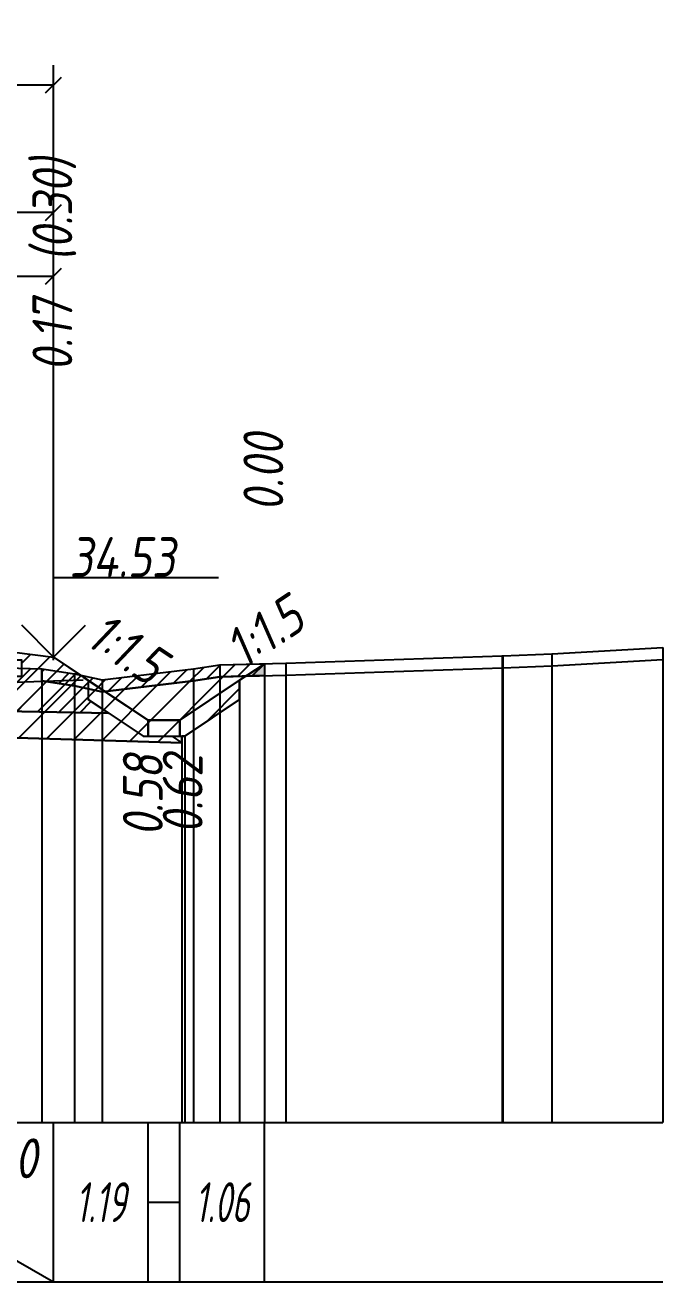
# Model space of a CAD drawing. Extents: x -717 to 1451, y -133302 to 233.
# Drawn here: x 272.9 to 312.9, y -110490 to -110411.2 of the extents above; entities that cross this region are included whole.
import ezdxf
from ezdxf.enums import TextEntityAlignment as Align

# ---------------------------------------------------------------- set-up
doc = ezdxf.new("R2010")
doc.units = 0
doc.linetypes.add('штриховая', pattern=[0.75, 0.5, -0.25])
for name, color, linetype in [('Интерполированный поперечник', 2, 'Continuous'), ('Код_514', 1, 'Continuous'), ('Контур_0', 7, 'Continuous'), ('Контур_2660', 7, 'Continuous'), ('Контур_2665', 7, 'Continuous'), ('Контур_508', 7, 'Continuous'), ('Контур_512', 7, 'Continuous'), ('Контур_513', 7, 'Continuous'), ('Красный поперечник', 1, 'Continuous'), ('Объём_2650', 7, 'Continuous'), ('Объём_2660', 7, 'Continuous'), ('Объём_2661', 7, 'Continuous'), ('Объём_2662', 7, 'Continuous'), ('Объём_2663', 7, 'Continuous'), ('Объём_2664', 7, 'Continuous'), ('Объём_2665', 7, 'Continuous'), ('Объём_2666', 7, 'Continuous'), ('Объём_2667', 7, 'Continuous'), ('Объём_2668', 7, 'Continuous'), ('Объём_2669', 7, 'Continuous'), ('Объём_2675', 7, 'Continuous'), ('Откосы', 7, 'Continuous'), ('Отметки покрытия', 7, 'Continuous'), ('Рабочие отметки', 7, 'Continuous'), ('Рабочие отметки доп.', 7, 'Continuous'), ('Таблица', 7, 'Continuous'), ('Уклоны проезжей части', 7, 'Continuous'), ('Черный поперечник', 3, 'Continuous')]:
    doc.layers.add(name, color=color, linetype=linetype)
for name, color, linetype, true_color in [('Контур_2540', 2, 'Continuous', 0xffff00), ('Контур_2562', 3, 'Continuous', 0x00ff00), ('Контур_2570', 7, 'Continuous', 0x80ff00), ('Контур_2583', 3, 'Continuous', 0x00ff00), ('Контур_2584', 3, 'Continuous', 0x00ff00), ('Контур_2736', 4, 'Continuous', 0x00ffff), ('Контур_2737', 4, 'Continuous', 0x00ffff), ('Контур_2738', 4, 'Continuous', 0x00ffff), ('Контур_2739', 4, 'Continuous', 0x00ffff), ('Контур_2741', 4, 'Continuous', 0x00ffff), ('Контур_2742', 4, 'Continuous', 0x00ffff), ('Контур_2743', 4, 'Continuous', 0x00ffff), ('Контур_2744', 7, 'Continuous', 0xa4ffff), ('Контур_2745', 7, 'Continuous', 0xa4ffff), ('Контур_2747', 4, 'Continuous', 0x00ffff), ('Контур_2748', 4, 'Continuous', 0x00ffff), ('Контур_2749', 4, 'Continuous', 0x00ffff), ('Контур_2750', 4, 'Continuous', 0x00ffff), ('Контур_2751', 4, 'Continuous', 0x00ffff), ('Контур_2752', 4, 'Continuous', 0x00ffff), ('Контур_402', 7, 'Continuous', 0xff6464), ('Контур_703', 4, 'Continuous', 0x00ffff), ('Контур_705', 4, 'Continuous', 0x00ffff), ('Контур_707', 4, 'Continuous', 0x00ffff), ('Контур_720', 131, 'Continuous', 0xaaffff), ('Объём_2540', 2, 'Continuous', 0xffff00), ('Объём_2562', 3, 'Continuous', 0x00ff00), ('Объём_2563', 7, 'Continuous', 0xff8000), ('Объём_2570', 7, 'Continuous', 0x80ff00), ('Объём_2583', 3, 'Continuous', 0x00ff00), ('Объём_2584', 3, 'Continuous', 0x00ff00), ('Объём_2594', 3, 'Continuous', 0x00ff00), ('Объём_2598', 3, 'Continuous', 0x00ff00), ('Объём_2600', 7, 'Continuous', 0x808000), ('Объём_2746', 2, 'Continuous', 0xffff00)]:
    doc.layers.add(name, color=color, linetype=linetype, true_color=true_color)
doc.styles.get("Standard").update_dxf_attribs({"font": 'txt', "height": 2.5})
doc.styles.add('М', font='romand.shx', dxfattribs={"width": 0.8, "oblique": 10, "height": 2.5})
doc.dimstyles.new('ISO-25', dxfattribs={"dimtxt": 2.5, "dimasz": 2.5, "dimexe": 1.25, "dimexo": 0.625, "dimtad": 1, "dimtxsty": 'Standard', "dimcen": 2.5, "dimadec": 0, "dimazin": 0, "dimtfac": 1, "dimtmove": 0, "dimatfit": 3, "dimfxl": 1, "dimarcsym": 0})

# ---------------------------------------------------------------- blocks, each defined once
blk = doc.blocks.new('_Oblique')
at = {"color": 0, "linetype": 'ByBlock', "lineweight": -2}
blk.add_line((-0.5, -0.5), (0.5, 0.5), dxfattribs=at)
blk = doc.blocks.new('*D3598')
at = {"color": 0, "lineweight": -2, "transparency": 16777216}
for p, q in [((257.166, -110450.298), (257.166, -110425.665)), ((274.666, -110450.248), (274.666, -110425.665)), ((257.166, -110426.915), (274.666, -110426.915))]:
    blk.add_line(p, q, dxfattribs=at)
at = {"layer": 'Defpoints', "color": 0, "transparency": 16777216}
for p in [(274.666, -110426.915), (257.166, -110450.923), (274.666, -110450.873)]:
    blk.add_point(p, dxfattribs=at)
at = {"color": 0, "lineweight": -2, "transparency": 16777216, "rotation": 180}
blk.add_blockref('_Oblique', (257.166, -110426.915), dxfattribs=at)
at = {"color": 0, "lineweight": -2, "transparency": 16777216}
blk.add_blockref('_Oblique', (274.666, -110426.915), dxfattribs=at)
at = {"color": 0, "transparency": 16777216, "insert": (265.916, -110424.802), "char_height": 2.5, "width": 9.58333, "attachment_point": 5, "style": 'М'}
blk.add_mtext('3,50', dxfattribs=at)
blk = doc.blocks.new('*D3595')
at = {"color": 0, "lineweight": -2, "transparency": 16777216}
for p, q in [((254.666, -110450.248), (254.666, -110421.665)), ((274.666, -110450.998), (274.666, -110421.665)), ((274.666, -110422.915), (254.666, -110422.915))]:
    blk.add_line(p, q, dxfattribs=at)
at = {"layer": 'Defpoints', "color": 0, "transparency": 16777216}
for p in [(254.666, -110422.915), (254.666, -110450.873), (274.666, -110451.623)]:
    blk.add_point(p, dxfattribs=at)
at = {"color": 0, "lineweight": -2, "transparency": 16777216, "rotation": 180}
blk.add_blockref('_Oblique', (254.666, -110422.915), dxfattribs=at)
at = {"color": 0, "lineweight": -2, "transparency": 16777216}
blk.add_blockref('_Oblique', (274.666, -110422.915), dxfattribs=at)
at = {"color": 0, "transparency": 16777216, "insert": (264.666, -110420.802), "char_height": 2.5, "width": 9.16667, "attachment_point": 5, "style": 'М'}
blk.add_mtext('4,00', dxfattribs=at)
blk = doc.blocks.new('*D3597')
at = {"color": 0, "lineweight": -2, "transparency": 16777216}
for p, q in [((138.844, -110450.998), (138.844, -110413.665)), ((274.666, -110450.998), (274.666, -110413.665)), ((138.844, -110414.915), (274.666, -110414.915))]:
    blk.add_line(p, q, dxfattribs=at)
at = {"layer": 'Defpoints', "color": 0, "transparency": 16777216}
for p in [(274.666, -110414.915), (138.844, -110451.623), (274.666, -110451.623)]:
    blk.add_point(p, dxfattribs=at)
at = {"color": 0, "lineweight": -2, "transparency": 16777216, "rotation": 180}
blk.add_blockref('_Oblique', (138.844, -110414.915), dxfattribs=at)
at = {"color": 0, "lineweight": -2, "transparency": 16777216}
blk.add_blockref('_Oblique', (274.666, -110414.915), dxfattribs=at)
at = {"color": 0, "transparency": 16777216, "insert": (206.755, -110412.802), "char_height": 2.5, "width": 11.66667, "attachment_point": 5, "style": 'М'}
blk.add_mtext('27,16', dxfattribs=at)

msp = doc.modelspace()

# ---------------------------------------------------------------- hatches: boundary and pattern name
at = {"layer": 'Объём_2563'}
h = msp.add_hatch(dxfattribs=at)
h.set_pattern_fill('ANSI31', color=256, scale=0.3)
h.paths.add_polyline_path([(153.925, -110453.959), (133.509, -110454.367), (138.844, -110450.811), (141.327, -110450.502), (141.327, -110451.002), (140.827, -110451.002), (140.827, -110452.002), (142.227, -110452.002), (142.227, -110451.434), (151.223, -110451.256), (151.223, -110451.795), (152.623, -110451.795), (152.623, -110451.174), (155.444, -110451.047), (155.445, -110451.861), (154.945, -110451.862), (154.946, -110452.862), (156.344, -110452.861), (156.344, -110453.011), (154.844, -110453.041)])
h.paths.add_polyline_path([(276.845, -110453.465), (278.142, -110454.33), (259.584, -110453.959), (258.666, -110453.041), (257.166, -110453.011), (257.166, -110452.861), (258.564, -110452.862), (258.565, -110451.862), (258.065, -110451.861), (258.066, -110451.047), (260.887, -110451.174), (260.887, -110451.795), (262.287, -110451.795), (262.287, -110451.255), (271.282, -110451.434), (271.282, -110452.002), (272.682, -110452.002), (272.682, -110451.002), (272.182, -110451.002), (272.182, -110450.502), (274.666, -110450.811), (276.845, -110452.263)])
at = {"layer": 'Объём_2570'}
h = msp.add_hatch(dxfattribs=at)
h.set_pattern_fill('ANSI31', color=256, scale=0.2)
h.paths.add_polyline_path([(144.48, -110452.393), (139.209, -110454.038), (131.275, -110456.271), (129.461, -110458.283), (126.921, -110460.024), (125.053, -110458.076), (122.936, -110456.32), (116.235, -110452.802), (109.237, -110448.982), (105, -110448.71), (105, -110447.96), (109.237, -110448.232), (116.235, -110452.052), (122.936, -110455.57), (125.053, -110457.326), (126.921, -110459.274), (129.461, -110457.533), (131.275, -110455.521), (139.209, -110453.288), (144.48, -110451.643)])
h.paths.add_polyline_path([(287.909, -110451.97), (285.1, -110452.048), (283.449, -110452.296), (277.711, -110452.975), (275.982, -110452.603), (273.929, -110452.292), (273.929, -110451.542), (275.982, -110451.853), (277.711, -110452.225), (283.449, -110451.546), (285.1, -110451.298), (287.909, -110451.22)])
at = {"layer": 'Объём_2600'}
h = msp.add_hatch(dxfattribs=at)
h.set_pattern_fill('HONEY', color=5, scale=0.3)
h.paths.add_polyline_path([(105, -110448.71), (105, -110447.96), (106.245, -110448.79)])
h.paths.add_polyline_path([(286.736, -110452.003), (287.909, -110451.22), (287.909, -110451.97)])
h = msp.add_hatch(dxfattribs=at)
h.set_pattern_fill('ANSI31', color=6, scale=0.4)
h.paths.add_polyline_path([(109.237, -110448.982), (116.235, -110452.802), (122.936, -110456.32), (125.053, -110458.076), (125.215, -110458.245), (106.687, -110448.818)])
h.paths.add_polyline_path([(139.209, -110454.038), (144.48, -110452.393), (144.48, -110451.643), (153.88, -110451.327), (156.002, -110451.412), (156.502, -110452.162), (156.502, -110455.41), (131.687, -110456.154)])
h.paths.add_polyline_path([(286.345, -110452.263), (286.345, -110453.465), (282.897, -110455.763), (282.722, -110455.763), (282.722, -110456.181), (257.166, -110455.415), (257.166, -110452.085), (261.653, -110452.186), (262.153, -110451.436), (270.988, -110451.459), (273.929, -110451.542), (273.929, -110452.292), (275.982, -110452.603), (277.711, -110452.975), (283.449, -110452.296), (285.1, -110452.048), (286.736, -110452.003)])

# ---------------------------------------------------------------- linework, layer by layer
at = {"layer": 'Интерполированный поперечник', "linetype": 'штриховая', "ltscale": 10, "flags": 128}
msp.add_lwpolyline([(129.777, -110457.148), (276.526, -110452.227)], dxfattribs=at)
at = {"layer": 'Код_514'}
for p, q in [((257.166, -110480), (274.666, -110490)), ((274.666, -110490), (274.666, -110480)), ((280.595, -110490), (280.595, -110480)), ((282.595, -110490), (282.595, -110480)), ((287.909, -110490), (287.909, -110480)), ((280.595, -110485), (282.595, -110485))]:
    msp.add_line(p, q, dxfattribs=at)
at = {"layer": 'Контур_0', "flags": 128}
for points in [[(274.666, -110450.811), (276.532, -110452.055), (276.532, -110452.055), (276.532, -110452.055), (276.532, -110452.055), (276.532, -110452.055), (276.532, -110452.055), (276.532, -110452.055), (276.532, -110452.055), (276.532, -110452.055), (276.532, -110452.055), (276.532, -110452.055), (276.532, -110452.055), (276.532, -110452.055), (276.532, -110452.055), (280.595, -110454.763)], [(274.666, -110450.811), (276.532, -110452.055), (276.532, -110452.055), (276.532, -110452.055), (276.532, -110452.055), (276.532, -110452.055), (276.532, -110452.055), (276.532, -110452.055), (276.532, -110452.055), (276.532, -110452.055), (276.532, -110452.055), (276.532, -110452.055), (276.532, -110452.055), (276.532, -110452.055), (276.532, -110452.055), (280.595, -110454.763), (282.595, -110454.763), (287.909, -110451.22), (287.909, -110451.22), (287.909, -110451.22), (287.909, -110451.22), (287.909, -110451.22), (287.909, -110451.22), (287.909, -110451.22), (287.909, -110451.22), (287.909, -110451.22), (287.909, -110451.22), (287.909, -110451.22), (287.909, -110451.22), (287.909, -110451.22)]]:
    msp.add_lwpolyline(points, dxfattribs=at)
at = {"layer": 'Контур_0', "color": 250, "flags": 128}
msp.add_lwpolyline([(257.166, -110453.011), (258.666, -110453.041), (259.584, -110453.959), (278.142, -110454.33)], dxfattribs=at)
at = {"layer": 'Контур_2540', "flags": 128}
msp.add_lwpolyline([(282.722, -110456.181), (257.166, -110455.415), (257.166, -110453.911), (278.142, -110454.33), (280.292, -110455.763), (282.095, -110455.763), (282.722, -110456.181), (282.722, -110456.181)], dxfattribs=at)
at = {"layer": 'Контур_2562', "flags": 128}
msp.add_lwpolyline([(274.666, -110450.811), (274.666, -110450.811), (274.666, -110450.811), (274.666, -110450.811), (274.666, -110450.811)], dxfattribs=at)
at = {"layer": 'Контур_2570', "flags": 128}
msp.add_lwpolyline([(196.774, -110451.288), (206.755, -110451.056), (207.364, -110451.041), (219.039, -110451.234), (261.653, -110452.186), (262.153, -110451.436), (270.988, -110451.459), (273.929, -110451.542), (273.929, -110452.292), (275.982, -110452.603), (277.711, -110452.975), (277.711, -110452.975), (283.449, -110452.296), (285.1, -110452.048), (289.246, -110451.933), (302.824, -110451.477), (302.829, -110451.471), (302.868, -110451.478), (305.944, -110451.356), (312.909, -110450.951)], dxfattribs=at)
at = {"layer": 'Контур_2583', "flags": 128}
for points in [[(280.595, -110454.763), (276.845, -110452.263), (276.845, -110453.465), (280.292, -110455.763), (280.595, -110455.763), (280.595, -110454.763)], [(286.345, -110453.465), (286.345, -110452.263), (282.595, -110454.763), (282.595, -110455.763), (282.897, -110455.763), (286.345, -110453.465)]]:
    msp.add_lwpolyline(points, dxfattribs=at)
at = {"layer": 'Контур_2584', "flags": 128}
msp.add_lwpolyline([(280.595, -110454.763), (280.595, -110455.763), (282.595, -110455.763), (282.595, -110454.763), (280.595, -110454.763)], dxfattribs=at)
at = {"layer": 'Контур_2660', "flags": 128}
msp.add_lwpolyline([(257.166, -110455.415), (282.722, -110456.181)], dxfattribs=at)
at = {"layer": 'Контур_2665', "flags": 128}
msp.add_lwpolyline([(274.666, -110450.811), (274.666, -110450.811)], dxfattribs=at)
at = {"layer": 'Контур_2736', "flags": 128}
for points in [[(274.666, -110450.811), (276.532, -110452.055)], [(276.532, -110452.055), (280.595, -110454.763)]]:
    msp.add_lwpolyline(points, dxfattribs=at)
at = {"layer": 'Контур_2737', "flags": 128}
msp.add_lwpolyline([(276.532, -110452.055), (276.532, -110452.055)], dxfattribs=at)
at = {"layer": 'Контур_2738', "flags": 128}
msp.add_lwpolyline([(276.532, -110452.055), (276.532, -110452.055)], dxfattribs=at)
at = {"layer": 'Контур_2739', "flags": 128}
msp.add_lwpolyline([(276.532, -110452.055), (276.532, -110452.055)], dxfattribs=at)
at = {"layer": 'Контур_2741', "flags": 128}
msp.add_lwpolyline([(287.909, -110451.22), (287.909, -110451.22)], dxfattribs=at)
at = {"layer": 'Контур_2742', "flags": 128}
msp.add_lwpolyline([(287.909, -110451.22), (287.909, -110451.22)], dxfattribs=at)
at = {"layer": 'Контур_2743', "flags": 128}
msp.add_lwpolyline([(287.909, -110451.22), (287.909, -110451.22)], dxfattribs=at)
at = {"layer": 'Контур_2744', "flags": 128}
msp.add_lwpolyline([(287.909, -110451.22), (287.909, -110451.22)], dxfattribs=at)
msp.add_lwpolyline([(287.909, -110451.22), (287.909, -110451.22)], dxfattribs=at)
msp.add_lwpolyline([(287.909, -110451.22), (287.909, -110451.22)], dxfattribs=at)
msp.add_lwpolyline([(287.909, -110451.22), (287.909, -110451.22)], dxfattribs=at)
msp.add_lwpolyline([(287.909, -110451.22), (287.909, -110451.22)], dxfattribs=at)
msp.add_lwpolyline([(287.909, -110451.22), (287.909, -110451.22)], dxfattribs=at)
at = {"layer": 'Контур_2745', "flags": 128}
msp.add_lwpolyline([(276.532, -110452.055), (276.532, -110452.055)], dxfattribs=at)
msp.add_lwpolyline([(276.532, -110452.055), (276.532, -110452.055)], dxfattribs=at)
msp.add_lwpolyline([(276.532, -110452.055), (276.532, -110452.055)], dxfattribs=at)
msp.add_lwpolyline([(276.532, -110452.055), (276.532, -110452.055)], dxfattribs=at)
msp.add_lwpolyline([(276.532, -110452.055), (276.532, -110452.055)], dxfattribs=at)
msp.add_lwpolyline([(276.532, -110452.055), (276.532, -110452.055)], dxfattribs=at)
at = {"layer": 'Контур_2747', "flags": 128}
msp.add_lwpolyline([(276.532, -110452.055), (276.532, -110452.055)], dxfattribs=at)
at = {"layer": 'Контур_2748', "flags": 128}
msp.add_lwpolyline([(276.532, -110452.055), (276.532, -110452.055)], dxfattribs=at)
at = {"layer": 'Контур_2749', "flags": 128}
msp.add_lwpolyline([(276.532, -110452.055), (276.532, -110452.055)], dxfattribs=at)
at = {"layer": 'Контур_2750', "flags": 128}
msp.add_lwpolyline([(287.909, -110451.22), (287.909, -110451.22)], dxfattribs=at)
at = {"layer": 'Контур_2751', "flags": 128}
msp.add_lwpolyline([(287.909, -110451.22), (287.909, -110451.22)], dxfattribs=at)
at = {"layer": 'Контур_2752', "flags": 128}
msp.add_lwpolyline([(287.909, -110451.22), (287.909, -110451.22)], dxfattribs=at)
at = {"layer": 'Контур_402', "flags": 128}
msp.add_lwpolyline([(130.788, -110456.181), (156.502, -110455.41), (156.502, -110453.007), (206.755, -110452.002), (257.166, -110453.011), (257.166, -110455.415), (282.722, -110456.181)], dxfattribs=at)
at = {"layer": 'Контур_508', "flags": 128}
msp.add_lwpolyline([(105, -110447.96), (119.31, -110457.5), (119.31, -110458.702), (122.757, -110461), (123.06, -110461), (125.06, -110461), (125.362, -110461), (126.62, -110460.162), (126.62, -110458.96), (130.788, -110456.181), (156.502, -110455.41), (156.502, -110453.007), (206.755, -110452.002), (257.166, -110453.011), (257.166, -110455.415), (282.722, -110456.181), (282.722, -110455.763), (282.897, -110455.763), (286.345, -110453.465), (286.345, -110452.263), (287.909, -110451.22)], dxfattribs=at)
at = {"layer": 'Контур_512', "flags": 128}
msp.add_lwpolyline([(257.166, -110455.415), (282.722, -110456.181), (282.722, -110455.763), (282.897, -110455.763), (286.345, -110453.465), (286.345, -110452.263), (287.909, -110451.22)], dxfattribs=at)
at = {"layer": 'Контур_513', "flags": 128}
msp.add_lwpolyline([(105, -110447.96), (119.31, -110457.5), (119.31, -110458.702), (122.757, -110461), (123.06, -110461), (125.06, -110461), (125.362, -110461), (126.62, -110460.162), (126.62, -110458.96), (130.788, -110456.181), (156.502, -110455.41), (156.502, -110453.007), (206.755, -110452.002), (257.166, -110453.011), (257.166, -110455.415), (282.722, -110456.181), (282.722, -110455.763), (282.897, -110455.763), (286.345, -110453.465), (286.345, -110452.263), (287.909, -110451.22)], dxfattribs=at)
at = {"layer": 'Контур_703', "flags": 128}
msp.add_lwpolyline([(274.666, -110450.811), (276.532, -110452.055)], dxfattribs=at)
at = {"layer": 'Контур_705', "flags": 128}
msp.add_lwpolyline([(276.532, -110452.055), (276.532, -110452.055)], dxfattribs=at)
at = {"layer": 'Контур_707', "flags": 128}
msp.add_lwpolyline([(282.595, -110454.763), (287.909, -110451.22)], dxfattribs=at)
at = {"layer": 'Контур_720', "flags": 128}
msp.add_lwpolyline([(280.595, -110454.763), (282.595, -110454.763)], dxfattribs=at)
at = {"layer": 'Красный поперечник'}
for p, q in [((274.666, -110450.811), (280.595, -110454.763)), ((282.595, -110454.763), (287.909, -110451.22)), ((287.909, -110451.22), (287.909, -110480)), ((286.345, -110452.263), (286.345, -110480)), ((286.345, -110453.465), (286.345, -110480)), ((280.595, -110454.763), (282.595, -110454.763)), ((282.722, -110455.763), (282.722, -110480)), ((282.722, -110456.181), (282.722, -110480)), ((282.897, -110455.763), (282.897, -110480))]:
    msp.add_line(p, q, dxfattribs=at)
at = {"layer": 'Объём_2540', "flags": 128}
msp.add_lwpolyline([(282.722, -110456.181), (257.166, -110455.415), (257.166, -110453.911), (278.142, -110454.33), (280.292, -110455.763), (282.095, -110455.763), (282.722, -110456.181), (282.722, -110456.181)], dxfattribs=at)
at = {"layer": 'Объём_2562', "flags": 128}
msp.add_lwpolyline([(274.666, -110450.811), (274.666, -110450.811), (274.666, -110450.811), (274.666, -110450.811), (274.666, -110450.811)], dxfattribs=at)
at = {"layer": 'Объём_2563', "color": 250, "flags": 128}
msp.add_lwpolyline([(276.845, -110453.465), (278.142, -110454.33), (259.584, -110453.959), (258.666, -110453.041), (257.166, -110453.011), (257.166, -110452.861), (258.564, -110452.862), (258.565, -110451.862), (258.065, -110451.861), (258.066, -110451.047), (260.887, -110451.174), (260.887, -110451.795), (262.287, -110451.795), (262.287, -110451.255), (271.282, -110451.434), (271.282, -110452.002), (272.682, -110452.002), (272.682, -110451.002), (272.182, -110451.002), (272.182, -110450.502), (274.666, -110450.811), (276.845, -110452.263), (276.845, -110453.465), (276.845, -110453.465)], dxfattribs=at)
at = {"layer": 'Объём_2570', "flags": 128}
for points in [[(196.774, -110451.288), (206.755, -110451.056), (207.364, -110451.041), (219.039, -110451.234), (261.653, -110452.186), (262.153, -110451.436), (270.988, -110451.459), (273.929, -110451.542), (275.982, -110451.853), (277.711, -110452.225), (283.449, -110451.546), (285.1, -110451.298), (289.246, -110451.183), (302.824, -110450.727), (302.829, -110450.721), (302.868, -110450.728), (305.944, -110450.606), (312.909, -110450.201)], [(287.909, -110451.97), (285.1, -110452.048), (283.449, -110452.296), (277.711, -110452.975), (275.982, -110452.603), (273.929, -110452.292), (273.929, -110451.542), (275.982, -110451.853), (277.711, -110452.225), (283.449, -110451.546), (285.1, -110451.298), (287.909, -110451.22), (287.909, -110451.97), (287.909, -110451.97)]]:
    msp.add_lwpolyline(points, dxfattribs=at)
at = {"layer": 'Объём_2583', "flags": 128}
for points in [[(280.595, -110454.763), (276.845, -110452.263), (276.845, -110453.465), (280.292, -110455.763), (280.595, -110455.763), (280.595, -110454.763)], [(286.345, -110453.465), (286.345, -110452.263), (282.595, -110454.763), (282.595, -110455.763), (282.897, -110455.763), (286.345, -110453.465)]]:
    msp.add_lwpolyline(points, dxfattribs=at)
at = {"layer": 'Объём_2584', "flags": 128}
msp.add_lwpolyline([(280.595, -110454.763), (280.595, -110455.763), (282.595, -110455.763), (282.595, -110454.763), (280.595, -110454.763)], dxfattribs=at)
at = {"layer": 'Объём_2594', "flags": 128}
for points in [[(276.845, -110452.263), (280.595, -110454.763)], [(282.595, -110454.763), (286.345, -110452.263)]]:
    msp.add_lwpolyline(points, dxfattribs=at)
at = {"layer": 'Объём_2598', "flags": 128}
msp.add_lwpolyline([(280.595, -110454.763), (282.595, -110454.763)], dxfattribs=at)
at = {"layer": 'Объём_2600', "color": 5, "flags": 128}
msp.add_lwpolyline([(286.736, -110452.003), (287.909, -110451.22), (287.909, -110451.97), (286.736, -110452.003), (286.736, -110452.003)], dxfattribs=at)
at = {"layer": 'Объём_2650', "color": 6, "flags": 128}
msp.add_lwpolyline([(286.345, -110452.263), (286.345, -110453.465), (282.897, -110455.763), (282.722, -110455.763), (282.722, -110456.181), (257.166, -110455.415), (257.166, -110452.085), (261.653, -110452.186), (262.153, -110451.436), (270.988, -110451.459), (273.929, -110451.542), (273.929, -110452.292), (275.982, -110452.603), (277.711, -110452.975), (283.449, -110452.296), (285.1, -110452.048), (286.736, -110452.003), (286.345, -110452.263), (286.345, -110452.263)], dxfattribs=at)
at = {"layer": 'Объём_2660', "flags": 128}
msp.add_lwpolyline([(257.166, -110455.415), (282.722, -110456.181)], dxfattribs=at)
at = {"layer": 'Объём_2661', "flags": 128}
msp.add_lwpolyline([(274.666, -110450.811), (276.532, -110452.055), (280.595, -110454.763)], dxfattribs=at)
at = {"layer": 'Объём_2662', "flags": 128}
msp.add_lwpolyline([(282.595, -110454.763), (287.909, -110451.22)], dxfattribs=at)
at = {"layer": 'Объём_2663', "flags": 128}
msp.add_lwpolyline([(280.595, -110454.763), (282.595, -110454.763)], dxfattribs=at)
at = {"layer": 'Объём_2664', "flags": 128}
msp.add_lwpolyline([(280.595, -110454.763), (282.595, -110454.763)], dxfattribs=at)
at = {"layer": 'Объём_2665', "flags": 128}
msp.add_lwpolyline([(274.666, -110450.811), (274.666, -110450.811)], dxfattribs=at)
at = {"layer": 'Объём_2666', "flags": 128}
for points in [[(274.666, -110450.811), (276.532, -110452.055)], [(276.532, -110452.055), (280.595, -110454.763)]]:
    msp.add_lwpolyline(points, dxfattribs=at)
at = {"layer": 'Объём_2667', "flags": 128}
for points in [[(287.909, -110451.22), (287.909, -110451.22)], [(276.532, -110452.055), (276.532, -110452.055)]]:
    msp.add_lwpolyline(points, dxfattribs=at)
at = {"layer": 'Объём_2668', "flags": 128}
for points in [[(287.909, -110451.22), (287.909, -110451.22)], [(276.532, -110452.055), (276.532, -110452.055)]]:
    msp.add_lwpolyline(points, dxfattribs=at)
at = {"layer": 'Объём_2669', "flags": 128}
for points in [[(287.909, -110451.22), (287.909, -110451.22)], [(276.532, -110452.055), (276.532, -110452.055)]]:
    msp.add_lwpolyline(points, dxfattribs=at)
at = {"layer": 'Объём_2675', "flags": 128}
for points in [[(287.909, -110451.22), (287.909, -110451.22)], [(287.909, -110451.22), (287.909, -110451.22)], [(287.909, -110451.22), (287.909, -110451.22)], [(287.909, -110451.22), (287.909, -110451.22)], [(287.909, -110451.22), (287.909, -110451.22)], [(287.909, -110451.22), (287.909, -110451.22)], [(276.532, -110452.055), (276.532, -110452.055)], [(276.532, -110452.055), (276.532, -110452.055)], [(276.532, -110452.055), (276.532, -110452.055)], [(276.532, -110452.055), (276.532, -110452.055)], [(276.532, -110452.055), (276.532, -110452.055)], [(276.532, -110452.055), (276.532, -110452.055)]]:
    msp.add_lwpolyline(points, dxfattribs=at)
at = {"layer": 'Объём_2746', "flags": 128}
msp.add_lwpolyline([(286.345, -110453.465), (282.897, -110455.763), (282.722, -110455.763), (282.722, -110456.181), (261.653, -110455.549), (261.653, -110452.186), (262.153, -110451.436), (270.988, -110451.459), (273.929, -110451.542), (273.929, -110452.292), (275.982, -110452.603), (277.711, -110452.975), (277.882, -110452.955), (280.595, -110454.763), (282.595, -110454.763), (286.345, -110452.263), (286.345, -110453.465), (286.345, -110453.465)], dxfattribs=at)
at = {"layer": 'Отметки покрытия', "color": 1}
for p, q in [((274.666, -110450.811), (274.666, -110445.811)), ((274.666, -110445.811), (285.011, -110445.811)), ((274.666, -110450.811), (272.666, -110448.811)), ((274.666, -110450.811), (276.666, -110448.811))]:
    msp.add_line(p, q, dxfattribs=at)
at = {"layer": 'Таблица'}
for p, q in [((80, -110480), (312.909, -110480)), ((80, -110490), (312.909, -110490))]:
    msp.add_line(p, q, dxfattribs=at)
at = {"layer": 'Черный поперечник', "color": 7}
for p, q in [((305.944, -110450.606), (305.944, -110480)), ((312.909, -110450.201), (312.909, -110480)), ((285.1, -110451.298), (285.1, -110480)), ((289.246, -110451.183), (289.246, -110480)), ((302.824, -110450.727), (302.824, -110480)), ((302.829, -110450.721), (302.829, -110480)), ((302.868, -110450.728), (302.868, -110480)), ((273.929, -110451.542), (273.929, -110480)), ((275.982, -110451.853), (275.982, -110480)), ((277.711, -110452.225), (277.711, -110480)), ((283.449, -110451.546), (283.449, -110480))]:
    msp.add_line(p, q, dxfattribs=at)

# ---------------------------------------------------------------- texts
at = {"layer": 'Код_514', "style": 'М', "oblique": 10, "width": 0.8}
msp.add_text('40.00', height=2.5, dxfattribs=at).set_placement((273.666, -110481), align=Align.TOP_RIGHT)
at = {"layer": 'Код_514', "style": 'М', "oblique": 10, "width": 0.6}
for s, p in [('1.19', (277.63, -110485)), ('1.06', (285.252, -110485))]:
    msp.add_text(s, height=2.5, dxfattribs=at).set_placement(p, align=Align.MIDDLE_CENTER)
at = {"layer": 'Откосы', "color": 1, "style": 'М', "oblique": 10, "width": 0.8}
for rotation, p in [(33.69007, (289.044, -110450.869)), (326.30994, (278.185, -110451.955))]:
    msp.add_text('1:1.5', height=2.5, rotation=rotation, dxfattribs=at).set_placement(p, align=Align.BOTTOM_CENTER)
at = {"layer": 'Отметки покрытия', "color": 1, "style": 'М', "oblique": 10, "width": 0.8}
msp.add_text('34.53', height=2.5, dxfattribs=at).set_placement((275.666, -110446.532), align=Align.BOTTOM_LEFT)
at = {"layer": 'Рабочие отметки', "color": 1, "style": 'М', "oblique": 10, "width": 0.8}
for s, p in [('0.17', (274.588, -110432.861)), ('0.00', (287.831, -110441.651))]:
    msp.add_text(s, height=2.5, rotation=90, dxfattribs=at).set_placement(p, align=Align.MIDDLE_LEFT)
for s, p in [('0.58', (280.267, -110456.903)), ('0.62', (282.767, -110456.903))]:
    msp.add_text(s, height=2.5, rotation=90, dxfattribs=at).set_placement(p, align=Align.MIDDLE_RIGHT)
at = {"layer": 'Рабочие отметки доп.', "color": 1, "style": 'М', "oblique": 10, "width": 0.8}
msp.add_text('(0.30)', height=2.5, rotation=90, dxfattribs=at).set_placement((274.588, -110425.961), align=Align.MIDDLE_LEFT)
at = {"layer": 'Уклоны проезжей части', "color": 1, "style": 'М', "oblique": 10, "width": 0.8}
for rotation, p in [(33.69007, (289.044, -110450.869)), (326.30994, (278.185, -110451.955))]:
    msp.add_text('1:1.5', height=2.5, rotation=rotation, dxfattribs=at).set_placement(p, align=Align.BOTTOM_CENTER)

# ---------------------------------------------------------------- dimensions: what is measured, and where the dimension line sits
at = {"color": 5}
for base, p1, p2, picture, middle in [((274.666, -110414.915), (138.844, -110451.623), (274.666, -110451.623), '*D3597', (206.755, -110412.802)), ((274.666, -110426.915), (257.166, -110450.923), (274.666, -110450.873), '*D3598', (265.916, -110424.802))]:
    dim = msp.add_linear_dim(base=base, p1=p1, p2=p2, angle=180, dimstyle='ISO-25', override={"dimasz": 1, "dimlfac": 0.2, "dimzin": 0, "dimtxsty": 'М', "dimblk1": 'Oblique', "dimblk2": 'Oblique', "dimsah": 1}, dxfattribs=at)
    dim.commit()
    dim.dimension.update_dxf_attribs({"geometry": picture, "text_midpoint": middle})
dim = msp.add_linear_dim(base=(254.666, -110422.915), p1=(274.666, -110451.623), p2=(254.666, -110450.873), dimstyle='ISO-25', override={"dimasz": 1, "dimlfac": 0.2, "dimzin": 0, "dimtxsty": 'М', "dimblk1": 'Oblique', "dimblk2": 'Oblique', "dimsah": 1}, dxfattribs=at)
dim.commit()
dim.dimension.update_dxf_attribs({"geometry": '*D3595', "text_midpoint": (264.666, -110420.802)})

doc.saveas('drawing.dxf')
